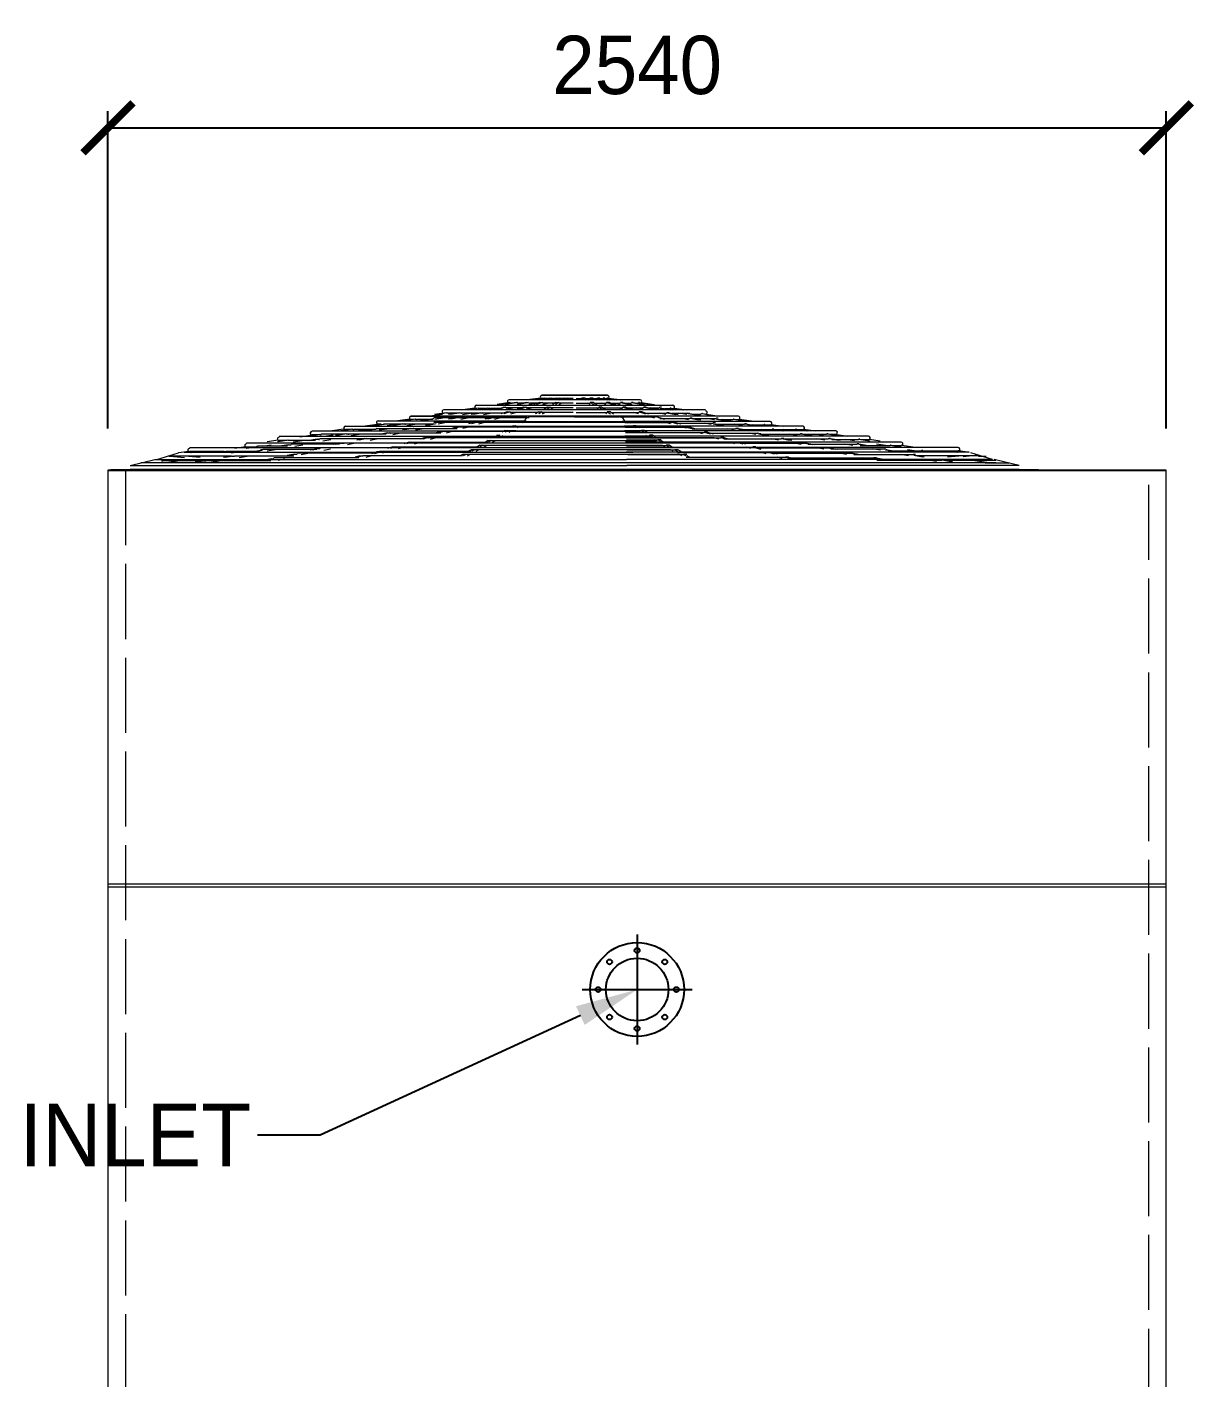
# Model space of a CAD drawing. Header units: millimetres. Extents: x 162203 to 191610, y 41590 to 62385.
# Drawn here: x 177261 to 180062, y 49328 to 52569 of the extents above; entities that cross this region are included whole.
import ezdxf
from ezdxf import colors
from ezdxf.entities.mleader import LeaderData, LeaderLine
from ezdxf.enums import TextEntityAlignment as Align
from ezdxf.math import Vec2, Vec3

# ---------------------------------------------------------------- set-up
doc = ezdxf.new("R2010")
doc.units = ezdxf.units.MM
doc.header["$LTSCALE"] = 30
doc.header["$MEASUREMENT"] = 0
doc.linetypes.add('CENTER', pattern=[2, 1.25, -0.25, 0.25, -0.25])
doc.linetypes.add('DASHED', pattern=[15, 12, -3])
doc.layers.get('0').update_dxf_attribs({"linetype": 'CONTINUOUS'})
doc.layers.get('DEFPOINTS').update_dxf_attribs({"color": 143, "linetype": 'CONTINUOUS'})
for name, color, linetype in [('center', 1, 'CENTER'), ('냉각탑', 4, 'CONTINUOUS'), ('냉각탑_dim', 1, 'CONTINUOUS'), ('냉각탑_text', 3, 'CONTINUOUS')]:
    doc.layers.add(name, color=color, linetype=linetype)
doc.styles.add('HY울릉도L', font='')
doc.styles.get("Standard").update_dxf_attribs({"font": ''})
doc.styles.add('돋움', font='')
doc.styles.get('HY울릉도L').set_extended_font_data('HY울릉도L')
doc.styles.get('Standard').set_extended_font_data('Dotum')
doc.styles.get('돋움').set_extended_font_data('Dotum')
doc.dimstyles.new('성지DIM', dxfattribs={"dimtxt": 3.5, "dimasz": 3, "dimexe": 1, "dimexo": 2.5, "dimgap": 2, "dimtad": 1, "dimdec": 0, "dimzin": 3, "dimdsep": 46, "dimtxsty": 'HY울릉도L', "dimblk": 'ARCHTICK', "dimcen": -2, "dimclrd": 256, "dimclre": 256, "dimclrt": 7, "dimadec": 0, "dimazin": 0, "dimtfac": 1, "dimtdec": 0, "dimtofl": 0, "dimtmove": 0, "dimatfit": 3, "dimfxl": 1, "dimtolj": 1, "dimtzin": 0, "dimlwe": -1, "dimarcsym": 0})

# ---------------------------------------------------------------- blocks, each defined once
blk = doc.blocks.new('_ArchTick')
at = {"color": 0, "linetype": 'ByBlock', "const_width": 0.15}
blk.add_lwpolyline([(-0.5, -0.5), (0.5, 0.5)], dxfattribs=at)
blk = doc.blocks.new('*D47')
at = {"layer": 'DEFPOINTS', "color": 0, "transparency": 16777216}
for p in [(179995.2, 52327.3), (177455.2, 51505.7), (179995.2, 51505.5)]:
    blk.add_point(p, dxfattribs=at)
at = {"layer": '냉각탑_dim', "transparency": 16777216}
for p, q in [((177455.2, 51605.7), (177455.2, 52367.3)), ((179995.2, 51605.5), (179995.2, 52367.3))]:
    blk.add_line(p, q, dxfattribs=at)
at = {"layer": '냉각탑_dim', "lineweight": -2, "transparency": 16777216}
blk.add_line((177455.2, 52327.3), (179995.2, 52327.3), dxfattribs=at)
at = {"layer": '냉각탑_dim', "lineweight": -2, "transparency": 16777216, "xscale": 120, "yscale": 120, "zscale": 120, "rotation": 180}
blk.add_blockref('_ArchTick', (177455.2, 52327.3), dxfattribs=at)
at = {"layer": '냉각탑_dim', "lineweight": -2, "transparency": 16777216, "xscale": 120, "yscale": 120, "zscale": 120}
blk.add_blockref('_ArchTick', (179995.2, 52327.3), dxfattribs=at)
at = {"layer": '냉각탑_dim', "color": 7, "transparency": 16777216, "insert": (178725.2, 52477.3), "char_height": 140, "attachment_point": 5, "style": 'HY울릉도L'}
blk.add_mtext('\\A1;2540', dxfattribs=at)

msp = doc.modelspace()

# ---------------------------------------------------------------- linework, layer by layer
at = {"lineweight": 18, "ltscale": 500}
for p, q in [((177455.2, 51505.7), (177455.2, 47465.7)), ((179995.2, 47465.7), (179995.2, 51505.7)), ((179995.2, 50512.3), (177455.2, 50512.3)), ((179995.2, 50505.3), (177455.2, 50505.3))]:
    msp.add_line(p, q, dxfattribs=at)
at = {"ltscale": 500}
for p, q in [((177455.2, 51505.7), (179995.2, 51505.7)), ((179688.6, 51505.7), (177461.8, 51505.7))]:
    msp.add_line(p, q, dxfattribs=at)
at = {"color": 5, "linetype": 'DASHED', "lineweight": 9, "ltscale": 0.5}
for p, q in [((177497.2, 51505.7), (177497.2, 47465.7)), ((179953.2, 47465.7), (179953.2, 51505.7))]:
    msp.add_line(p, q, dxfattribs=at)
at = {"color": 3}
for centre, radius in [((178725.2, 50259.7), 112.5), ((178725.2, 50353.5), 6), ((178725.2, 50259.7), 75), ((178658.9, 50326), 6), ((178791.5, 50326), 6), ((178631.5, 50259.7), 6), ((178819, 50259.7), 6), ((178658.9, 50193.4), 6), ((178791.5, 50193.4), 6), ((178725.2, 50166), 6)]:
    msp.add_circle(centre, radius, dxfattribs=at)
at = {"layer": 'center', "linetype": 'CENTER', "ltscale": 50}
for p, q in [((178725.2, 50391.7), (178725.2, 50127.7)), ((178593.2, 50259.7), (178857.2, 50259.7))]:
    msp.add_line(p, q, dxfattribs=at)
at = {"layer": '냉각탑', "linetype": 'Continuous', "lineweight": 15}
for p, q in [((178732.4, 51674.5), (178418, 51674.5)), ((178493.7, 51679), (178461.5, 51674.5)), ((178495.5, 51679), (178464.3, 51674.5)), ((178497.5, 51679), (178466.4, 51674.5)), ((178502.7, 51679), (178474.7, 51674.5)), ((178506.6, 51679), (178478.7, 51674.5)), ((178514.8, 51679), (178492, 51674.5)), ((178493.7, 51679), (178493.9, 51678.8)), ((178653.8, 51685.5), (178496.6, 51685.5)), ((178496.6, 51685.5), (178653.8, 51685.5)), ((178520.4, 51679), (178497.6, 51674.5)), ((178531.1, 51679), (178514.9, 51674.5)), ((178537.9, 51679), (178521.7, 51674.5)), ((178526.1, 51677.6), (178522.5, 51677.6)), ((178523.2, 51676.8), (178523.1, 51677.6)), ((178537.7, 51674.5), (178540.1, 51675.1)), ((178547.8, 51677.6), (178539.4, 51677.6)), ((178540.1, 51675.1), (178539.8, 51677.6)), ((178550.3, 51679), (178542, 51674.5)), ((178557.9, 51679), (178549.6, 51674.5)), ((178550.3, 51679), (178557.9, 51679)), ((178557.8, 51674.5), (178559.1, 51675.1)), ((178571.3, 51677.6), (178558.7, 51677.6)), ((178559.1, 51675.1), (178558.9, 51677.6)), ((178579.1, 51677.6), (178591.7, 51677.6)), ((178591.4, 51675.1), (178591.5, 51677.6)), ((178592.6, 51674.5), (178591.4, 51675.1)), ((178592.5, 51679), (178600.9, 51674.5)), ((178600.1, 51679), (178592.5, 51679)), ((178600.1, 51679), (178608.4, 51674.5)), ((178602.7, 51677.6), (178611, 51677.6)), ((178610.3, 51675.1), (178610.6, 51677.6)), ((178612.7, 51674.5), (178610.3, 51675.1)), ((178612.6, 51679), (178628.7, 51674.5)), ((178619.4, 51679), (178635.5, 51674.5)), ((178624.3, 51677.6), (178627.9, 51677.6)), ((178627.2, 51676.8), (178627.3, 51677.6)), ((178630.1, 51679), (178652.9, 51674.5)), ((178635.6, 51679), (178658.4, 51674.5)), ((178643.8, 51679), (178671.8, 51674.5)), ((178647.8, 51679), (178675.7, 51674.5)), ((178652.9, 51679), (178684.1, 51674.5)), ((178654.9, 51679), (178686.1, 51674.5)), ((178656.7, 51679), (178656.5, 51678.8)), ((178656.7, 51679), (178689, 51674.5)), ((178258.2, 51639.6), (178228.3, 51635.4)), ((178268, 51643.6), (178239.1, 51639.4)), ((178270, 51643.6), (178241.1, 51639.4)), ((178889.6, 51650.4), (178260.9, 51650.4)), ((178268, 51643.6), (178270, 51643.6)), ((178292.2, 51642.5), (178272.6, 51642.5)), ((178298.7, 51643.6), (178272.8, 51639.4)), ((178302.6, 51643.6), (178276.7, 51639.4)), ((178298.7, 51643.6), (178302.6, 51643.6)), ((178342.9, 51642.5), (178305, 51642.5)), ((178336.7, 51654.8), (178306, 51650.4)), ((178306.1, 51639.4), (178325.3, 51642.5)), ((178343.8, 51654.8), (178314.2, 51650.4)), ((178345.8, 51654.8), (178316.2, 51650.4)), ((178348.3, 51643.6), (178327.1, 51639.4)), ((178353.8, 51643.6), (178332.7, 51639.4)), ((178811, 51661.4), (178339.5, 51661.4)), ((178366.7, 51654.8), (178340.1, 51650.4)), ((178343.8, 51654.8), (178345.8, 51654.8)), ((178370.6, 51654.8), (178344, 51650.4)), ((178359.5, 51653.6), (178348.5, 51653.6)), ((178409.5, 51642.5), (178355.7, 51642.5)), ((178356.7, 51639.4), (178372.4, 51642.5)), ((178366.7, 51654.8), (178370.6, 51654.8)), ((178372.9, 51650.4), (178392.1, 51653.6)), ((178397.9, 51653.6), (178373, 51653.6)), ((178403.8, 51654.8), (178382.1, 51650.4)), ((178415.2, 51665.9), (178383.7, 51661.4)), ((178409.3, 51656.8), (178387.6, 51652.4)), ((178419.6, 51667.9), (178389.2, 51663.4)), ((178421.6, 51667.9), (178391.3, 51663.4)), ((178413.3, 51645.6), (178398.3, 51641.4)), ((178403.8, 51656.8), (178409.3, 51656.8)), ((178420.1, 51645.6), (178405.1, 51641.4)), ((178434.7, 51667.9), (178407.4, 51663.4)), ((178411.2, 51652.4), (178426.8, 51655.6)), ((178448.4, 51655.6), (178411.3, 51655.6)), ((178438.6, 51667.9), (178411.4, 51663.4)), ((178413.3, 51645.6), (178420.1, 51645.6)), ((178415.2, 51667.9), (178415.9, 51667.3)), ((178419.6, 51667.9), (178421.6, 51667.9)), ((178487.4, 51644.5), (178421.5, 51644.5)), ((178422.1, 51641.4), (178433.2, 51644.5)), ((178426.8, 51666.6), (178424.5, 51666.6)), ((178434.7, 51667.9), (178438.6, 51667.9)), ((178459.3, 51667.9), (178437, 51663.4)), ((178452.5, 51656.8), (178437.2, 51652.4)), ((178452.9, 51666.6), (178441.1, 51666.6)), ((178464.8, 51667.9), (178442.6, 51663.4)), ((178459.3, 51656.8), (178444, 51652.4)), ((178452.5, 51656.8), (178459.3, 51656.8)), ((178459.3, 51667.9), (178464.8, 51667.9)), ((178460.7, 51652.4), (178471.7, 51655.6)), ((178507.5, 51655.6), (178460.8, 51655.6)), ((178465.6, 51663.4), (178481.3, 51666.6)), ((178487.3, 51666.6), (178466.9, 51666.6)), ((178491.8, 51667.9), (178476.1, 51663.4)), ((178489.4, 51645.6), (178481.6, 51641.4)), ((178498.6, 51667.9), (178482.9, 51663.4)), ((178497, 51645.6), (178489.2, 51641.4)), ((178489.4, 51645.6), (178497, 51645.6)), ((178491.8, 51667.9), (178498.6, 51667.9)), ((178571.3, 51644.5), (178497.7, 51644.5)), ((178498, 51641.4), (178503.7, 51644.5)), ((178499.2, 51663.4), (178510.3, 51666.6)), ((178527.6, 51666.6), (178500.1, 51666.6)), ((178509.7, 51656.8), (178501.7, 51652.4)), ((178517.3, 51656.8), (178509.3, 51652.4)), ((178509.7, 51656.8), (178517.3, 51656.8)), ((178517.9, 51652.4), (178523.7, 51655.6)), ((178571.3, 51655.6), (178518, 51655.6)), ((178530, 51667.9), (178521.9, 51663.4)), ((178537.6, 51667.9), (178529.4, 51663.4)), ((178530, 51667.9), (178537.6, 51667.9)), ((178537.9, 51663.4), (178543.6, 51666.6)), ((178571.3, 51666.6), (178538.3, 51666.6)), ((178579.1, 51666.6), (178612.1, 51666.6)), ((178579.1, 51655.6), (178632.4, 51655.6)), ((178579.1, 51644.5), (178652.8, 51644.5)), ((178612.5, 51663.4), (178606.8, 51666.6)), ((178612.8, 51667.9), (178621, 51663.4)), ((178620.4, 51667.9), (178612.8, 51667.9)), ((178620.4, 51667.9), (178628.6, 51663.4)), ((178622.8, 51666.6), (178650.4, 51666.6)), ((178632.5, 51652.4), (178626.7, 51655.6)), ((178633.2, 51656.8), (178641.1, 51652.4)), ((178640.7, 51656.8), (178633.2, 51656.8)), ((178651.2, 51663.4), (178640.2, 51666.6)), ((178640.7, 51656.8), (178648.7, 51652.4)), ((178642.9, 51655.6), (178689.7, 51655.6)), ((178652.4, 51641.4), (178646.7, 51644.5)), ((178651.8, 51667.9), (178667.5, 51663.4)), ((178658.6, 51667.9), (178651.8, 51667.9)), ((178653.5, 51645.6), (178661.2, 51641.4)), ((178661.1, 51645.6), (178653.5, 51645.6)), ((178658.6, 51667.9), (178674.4, 51663.4)), ((178661.1, 51645.6), (178668.8, 51641.4)), ((178663, 51644.5), (178729, 51644.5)), ((178663.2, 51666.6), (178683.5, 51666.6)), ((178684.8, 51663.4), (178669.1, 51666.6)), ((178689.8, 51652.4), (178678.7, 51655.6)), ((178685.6, 51667.9), (178707.8, 51663.4)), ((178691.1, 51667.9), (178685.6, 51667.9)), ((178691.1, 51667.9), (178713.4, 51663.4)), ((178691.1, 51656.8), (178706.4, 51652.4)), ((178697.9, 51656.8), (178691.1, 51656.8)), ((178697.6, 51666.6), (178709.3, 51666.6)), ((178697.9, 51656.8), (178713.2, 51652.4)), ((178702, 51655.6), (178739.1, 51655.6)), ((178711.8, 51667.9), (178739.1, 51663.4)), ((178715.8, 51667.9), (178711.8, 51667.9)), ((178715.8, 51667.9), (178743, 51663.4)), ((178728.3, 51641.4), (178717.2, 51644.5)), ((178723.6, 51666.6), (178726, 51666.6)), ((178739.3, 51652.4), (178723.6, 51655.6)), ((178728.8, 51667.9), (178759.1, 51663.4)), ((178730.8, 51667.9), (178728.8, 51667.9)), ((178730.3, 51645.6), (178745.3, 51641.4)), ((178737.1, 51645.6), (178730.3, 51645.6)), ((178730.8, 51667.9), (178761.2, 51663.4)), ((178735.2, 51667.9), (178734.6, 51667.3)), ((178735.2, 51667.9), (178766.7, 51663.4)), ((178737.1, 51645.6), (178752.1, 51641.4)), ((178740.9, 51642.5), (178794.7, 51642.5)), ((178741.1, 51656.8), (178762.8, 51652.4)), ((178746.7, 51656.8), (178741.1, 51656.8)), ((178746.7, 51656.8), (178768.3, 51652.4)), ((178752.5, 51655.6), (178777.4, 51655.6)), ((178777.6, 51652.4), (178758.4, 51655.6)), ((178793.7, 51639.4), (178778.1, 51642.5)), ((178783.7, 51656.8), (178779.8, 51656.8)), ((178779.8, 51654.8), (178806.4, 51650.4)), ((178783.7, 51654.8), (178810.3, 51650.4)), ((178790.9, 51653.6), (178801.9, 51653.6)), ((178796.6, 51643.6), (178817.8, 51639.4)), ((178802.2, 51643.6), (178823.3, 51639.4)), ((178804.6, 51654.8), (178834.2, 51650.4)), ((178806.6, 51654.8), (178804.6, 51654.8)), ((178806.6, 51654.8), (178836.3, 51650.4)), ((178807.5, 51642.5), (178845.5, 51642.5)), ((178813.7, 51654.8), (178844.4, 51650.4)), ((178844.3, 51639.4), (178825.1, 51642.5)), ((178847.8, 51641.6), (178873.7, 51637.4)), ((178851.7, 51641.6), (178847.8, 51641.6)), ((178851.7, 51641.6), (178877.6, 51637.4)), ((178858.3, 51640.5), (178877.8, 51640.5)), ((178880.4, 51641.6), (178909.3, 51637.4)), ((178882.4, 51641.6), (178880.4, 51641.6)), ((178882.4, 51641.6), (178911.3, 51637.4)), ((178892.2, 51639.6), (178922.1, 51635.4)), ((178025.1, 51611.3), (178706.8, 51611.3)), ((178101.3, 51615.3), (178072.8, 51611.3)), ((178116.4, 51615.3), (178088.9, 51611.3)), ((178118.4, 51615.3), (178090.9, 51611.3)), ((178103.7, 51624.3), (178459.1, 51624.3)), ((178110.5, 51616.5), (178103.7, 51616.5)), ((178116.4, 51617.3), (178118.4, 51617.3)), ((178157.5, 51616.5), (178120.8, 51616.5)), ((178125.1, 51613.3), (178146.5, 51616.5)), ((178162.8, 51617.3), (178138.2, 51613.3)), ((178166.7, 51617.3), (178142.1, 51613.3)), ((178179.7, 51628.5), (178150.5, 51624.3)), ((178162.8, 51617.3), (178166.7, 51617.3)), ((178192.2, 51628.5), (178164, 51624.3)), ((178194.2, 51628.5), (178166, 51624.3)), ((178233, 51616.5), (178168.8, 51616.5)), ((178172.7, 51613.3), (178191.9, 51616.5)), ((178689.9, 51635.4), (178182.3, 51635.4)), ((178182.3, 51635.4), (178460.5, 51635.4)), ((178185.6, 51627.5), (178182.3, 51627.5)), ((178192.2, 51628.5), (178194.2, 51628.5)), ((178224.8, 51627.5), (178196.7, 51627.5)), ((178199.5, 51624.3), (178220.9, 51627.5)), ((178230.7, 51628.5), (178205.5, 51624.3)), ((178234.7, 51628.5), (178209.4, 51624.3)), ((178237.3, 51617.3), (178217.2, 51613.3)), ((178242.9, 51617.3), (178222.7, 51613.3)), ((178230.7, 51628.5), (178234.7, 51628.5)), ((178288, 51631.5), (178236.9, 51631.5)), ((178239.4, 51628.3), (178258.6, 51631.5)), ((178331.8, 51620.5), (178244.6, 51620.5)), ((178247.7, 51617.3), (178263.4, 51620.5)), ((178292.8, 51632.5), (178272.1, 51628.3)), ((178298.3, 51632.5), (178277.7, 51628.3)), ((178295.6, 51610.2), (178281.7, 51606.3)), ((178302.4, 51610.2), (178288.5, 51606.3)), ((178295.6, 51610.2), (178302.4, 51610.2)), ((178370.7, 51631.5), (178300.2, 51631.5)), ((178302.2, 51628.3), (178317.9, 51631.5)), ((178710.1, 51609.4), (178303.6, 51609.4)), ((178306.5, 51606.3), (178317.6, 51609.4)), ((178334.8, 51621.3), (178320.6, 51617.3)), ((178341.6, 51621.3), (178327.4, 51617.3)), ((178334.8, 51621.3), (178341.6, 51621.3)), ((178700, 51620.5), (178342.9, 51620.5)), ((178345.1, 51617.3), (178356.2, 51620.5)), ((178374.1, 51632.5), (178359.5, 51628.3)), ((178380.9, 51632.5), (178366.3, 51628.3)), ((178374.1, 51632.5), (178380.9, 51632.5)), ((178466.3, 51631.5), (178382.2, 51631.5)), ((178383.6, 51628.3), (178394.7, 51631.5)), ((178427.4, 51611.9), (178420.7, 51608.3)), ((178427.4, 51611.9), (178435, 51611.9)), ((178435, 51611.9), (178428.3, 51608.3)), ((178438.2, 51608.3), (178443.9, 51611.4)), ((178447.3, 51622.9), (178440.7, 51619.3)), ((178447.3, 51622.9), (178454.8, 51622.9)), ((178457.5, 51624.3), (178448.3, 51619.3)), ((178695.8, 51621.6), (178452.5, 51621.6)), ((178452.5, 51621.6), (178695.8, 51621.6)), ((178575.2, 51633.6), (178467.7, 51633.6)), ((178575.2, 51633.6), (178682.7, 51633.6)), ((178684.1, 51633.5), (178768.3, 51633.5)), ((179044.7, 51622.3), (178689.4, 51622.3)), ((178968.1, 51635.4), (178689.9, 51635.4)), ((179123.3, 51611.3), (178694, 51611.3)), ((178695.6, 51622.9), (178702.1, 51619.3)), ((178703.1, 51622.9), (178695.6, 51622.9)), ((178695.7, 51620.5), (178807.6, 51620.5)), ((178696.7, 51609.4), (178846.9, 51609.4)), ((178703.1, 51622.9), (178709.7, 51619.3)), ((178712.2, 51608.3), (178706.5, 51611.4)), ((178715.5, 51611.9), (178722.1, 51608.3)), ((178723, 51611.9), (178715.5, 51611.9)), ((178723, 51611.9), (178729.7, 51608.3)), ((178766.8, 51630.3), (178755.7, 51633.5)), ((178769.6, 51634.5), (178784.1, 51630.3)), ((178776.4, 51634.5), (178769.6, 51634.5)), ((178776.4, 51632.5), (178790.9, 51628.3)), ((178779.8, 51629.5), (178850.3, 51629.5)), ((178805.3, 51617.3), (178794.3, 51620.5)), ((178808.8, 51621.3), (178823, 51617.3)), ((178815.6, 51621.3), (178808.8, 51621.3)), ((178815.6, 51621.3), (178829.8, 51617.3)), ((178818.6, 51618.5), (178905.8, 51618.5)), ((178848.2, 51626.3), (178832.5, 51629.5)), ((178843.9, 51606.3), (178832.8, 51609.4)), ((178848, 51608.2), (178861.9, 51604.3)), ((178854.8, 51608.2), (178848, 51608.2)), ((178852.1, 51630.5), (178872.7, 51626.3)), ((178854.8, 51608.2), (178868.7, 51604.3)), ((178857.6, 51630.5), (178878.3, 51626.3)), ((178862.5, 51629.5), (178913.5, 51629.5)), ((178902.7, 51615.3), (178887, 51618.5)), ((178911, 51626.3), (178891.8, 51629.5)), ((178907.6, 51617.3), (178927.7, 51613.3)), ((178913.1, 51617.3), (178933.2, 51613.3)), ((178919.7, 51630.5), (178915.8, 51630.5)), ((178915.8, 51628.5), (178941, 51624.3)), ((178917.4, 51616.5), (178981.6, 51616.5)), ((178919.7, 51628.5), (178944.9, 51624.3)), ((178925.6, 51627.5), (178953.7, 51627.5)), ((178950.9, 51624.3), (178929.5, 51627.5)), ((178958.2, 51628.5), (178956.2, 51628.5)), ((178956.2, 51628.5), (178984.4, 51624.3)), ((178958.2, 51628.5), (178986.4, 51624.3)), ((178977.8, 51613.3), (178958.6, 51616.5)), ((178964.8, 51627.5), (178968.1, 51627.5)), ((178970.7, 51628.5), (178999.9, 51624.3)), ((178983.7, 51617.3), (179008.3, 51613.3)), ((178987.6, 51617.3), (178983.7, 51617.3)), ((178985.6, 51617.3), (179010.3, 51613.3)), ((178990.9, 51614.5), (179027.6, 51614.5)), ((179023.4, 51611.3), (179001.9, 51614.5)), ((179032, 51615.3), (179030, 51615.3)), ((179030, 51615.3), (179057.5, 51611.3)), ((179032, 51615.3), (179059.5, 51611.3)), ((179037.9, 51614.5), (179044.7, 51614.5)), ((179047.2, 51615.3), (179075.6, 51611.3)), ((177863.9, 51577.9), (177837.6, 51574.2)), ((177887.1, 51577.9), (177861.7, 51574.2)), ((177889.1, 51577.9), (177863.7, 51574.2)), ((177865.9, 51587.2), (178760.1, 51587.2)), ((177883.3, 51577.4), (177865.9, 51577.4)), ((177887.1, 51577.9), (177889.1, 51577.9)), ((177953.6, 51577.4), (177891.1, 51577.4)), ((177899.8, 51574.2), (177921.2, 51577.4)), ((177942.4, 51589.1), (177915.3, 51585.2)), ((177957, 51579.9), (177934.2, 51576.2)), ((177962.8, 51591.1), (177936.7, 51587.2)), ((177960.9, 51579.9), (177938.1, 51576.2)), ((177964.9, 51591.1), (177938.8, 51587.2)), ((177944.5, 51600.3), (178736.5, 51600.3)), ((177958.4, 51590.4), (177944.5, 51590.4)), ((177957, 51579.9), (177960.9, 51579.9)), ((178066.1, 51581.4), (177962.7, 51581.4)), ((177962.8, 51591.1), (177964.9, 51591.1)), ((178020.9, 51592.4), (177967, 51592.4)), ((177970.5, 51576.2), (177989.7, 51579.4)), ((177974.2, 51587.2), (177995.6, 51590.4)), ((178020.8, 51604.2), (177993.1, 51600.3)), ((178024.9, 51593.1), (178001.5, 51589.2)), ((178028.8, 51593.1), (178005.5, 51589.2)), ((178040.6, 51604.2), (178013.8, 51600.3)), ((178042.6, 51604.2), (178015.9, 51600.3)), ((178035.4, 51603.4), (178025.1, 51603.4)), ((178123.1, 51592.4), (178032.7, 51592.4)), ((178039.2, 51589.2), (178058.4, 51592.4)), ((178040.6, 51604.2), (178042.6, 51604.2)), ((178090.2, 51603.4), (178044.9, 51603.4)), ((178050.6, 51600.3), (178072, 51603.4)), ((178070.9, 51581.9), (178052.3, 51578.2)), ((178076.4, 51581.9), (178057.8, 51578.2)), ((178094.8, 51604.2), (178070.8, 51600.3)), ((178098.8, 51604.2), (178074.8, 51600.3)), ((178215.2, 51581.4), (178077.9, 51581.4)), ((178084.3, 51578.2), (178099.9, 51581.4)), ((178094.8, 51604.2), (178098.8, 51604.2)), ((178178, 51605.4), (178100.8, 51605.4)), ((178105.9, 51602.3), (178125.1, 51605.4)), ((178126.4, 51595.1), (178107.3, 51591.2)), ((178131.9, 51595.1), (178112.8, 51591.2)), ((178254.1, 51594.4), (178133.4, 51594.4)), ((178138.7, 51591.2), (178154.4, 51594.4)), ((178181.8, 51606.2), (178162.2, 51602.3)), ((178187.4, 51606.2), (178167.8, 51602.3)), ((178292.9, 51605.4), (178189, 51605.4)), ((178193.2, 51602.3), (178208.9, 51605.4)), ((178217.2, 51583.9), (178204, 51580.2)), ((178224, 51583.9), (178210.8, 51580.2)), ((178217.2, 51583.9), (178224, 51583.9)), ((178909.8, 51583.4), (178222, 51583.4)), ((178229.5, 51580.2), (178240.6, 51583.4)), ((178256.4, 51599.1), (178242.9, 51595.2)), ((178263.2, 51599.1), (178249.7, 51595.2)), ((178256.4, 51599.1), (178263.2, 51599.1)), ((178730.1, 51598.4), (178264.3, 51598.4)), ((178268, 51595.2), (178279.1, 51598.4)), ((178367.5, 51576.8), (178360.9, 51573.2)), ((178770, 51576.3), (178366.7, 51576.3)), ((178367.5, 51576.8), (178375.1, 51576.8)), ((178375.1, 51576.8), (178368.5, 51573.2)), ((178378.3, 51573.2), (178384.1, 51576.3)), ((178387.5, 51587.8), (178380.9, 51584.2)), ((178387.5, 51589.8), (178395.1, 51589.8)), ((178395.1, 51589.8), (178388.4, 51586.2)), ((178398.3, 51586.2), (178404, 51589.4)), ((178407.4, 51600.9), (178400.8, 51597.2)), ((178407.4, 51600.9), (178415, 51600.9)), ((178415, 51600.9), (178408.4, 51597.2)), ((178433.8, 51600.4), (178416.3, 51600.4)), ((178418.2, 51597.2), (178424, 51600.4)), ((179201.9, 51600.3), (178694.9, 51600.3)), ((179280.5, 51587.2), (178695.9, 51587.2)), ((178697.6, 51596.4), (178886.1, 51596.4)), ((178698.6, 51583.4), (178925.4, 51583.4)), ((178699.6, 51578.3), (178774.8, 51578.3)), ((178716.6, 51600.4), (178734.1, 51600.4)), ((178732.2, 51597.2), (178726.5, 51600.4)), ((178735.4, 51600.9), (178742, 51597.2)), ((178743, 51600.9), (178735.4, 51600.9)), ((178743, 51600.9), (178749.6, 51597.2)), ((178752.1, 51586.2), (178746.4, 51589.4)), ((178755.3, 51589.8), (178762, 51586.2)), ((178762.9, 51589.8), (178755.3, 51589.8)), ((178762.9, 51589.8), (178769.6, 51586.2)), ((178772.1, 51575.2), (178766.3, 51578.3)), ((178775.3, 51578.8), (178781.9, 51575.2)), ((178782.9, 51578.8), (178775.3, 51578.8)), ((178782.9, 51576.8), (178789.5, 51573.2)), ((178857.5, 51605.4), (178961.4, 51605.4)), ((178882.4, 51593.2), (178871.3, 51596.4)), ((178887.2, 51597.1), (178900.7, 51593.2)), ((178894, 51597.1), (178887.2, 51597.1)), ((178894, 51597.1), (178907.5, 51593.2)), ((178894.4, 51594.4), (179015, 51594.4)), ((178920.9, 51580.2), (178909.8, 51583.4)), ((178926.4, 51583.9), (178939.6, 51580.2)), ((178933.3, 51583.9), (178926.4, 51583.9)), ((178933.2, 51581.4), (179070.5, 51581.4)), ((178933.3, 51583.9), (178946.4, 51580.2)), ((178957.2, 51602.3), (178941.5, 51605.4)), ((178963, 51606.2), (178982.6, 51602.3)), ((178968.6, 51606.2), (178988.2, 51602.3)), ((178970.4, 51603.4), (179047.6, 51603.4)), ((179009.7, 51591.2), (178994, 51594.4)), ((179016.5, 51593.1), (179035.6, 51589.2)), ((179022.1, 51593.1), (179041.2, 51589.2)), ((179042.5, 51600.3), (179023.3, 51603.4)), ((179025.3, 51592.4), (179115.7, 51592.4)), ((179064.2, 51578.2), (179048.5, 51581.4)), ((179049.6, 51604.2), (179073.7, 51600.3)), ((179053.6, 51604.2), (179049.6, 51604.2)), ((179053.6, 51604.2), (179077.6, 51600.3)), ((179058.2, 51603.4), (179103.5, 51603.4)), ((179072, 51581.9), (179090.6, 51578.2)), ((179097.8, 51600.3), (179076.4, 51603.4)), ((179077.5, 51581.9), (179096.1, 51578.2)), ((179080.3, 51581.4), (179183.8, 51581.4)), ((179109.2, 51589.2), (179090, 51592.4)), ((179107.8, 51604.2), (179105.8, 51604.2)), ((179105.8, 51604.2), (179132.6, 51600.3)), ((179107.8, 51604.2), (179134.6, 51600.3)), ((179113, 51603.4), (179123.3, 51603.4)), ((179117.6, 51593.1), (179141, 51589.2)), ((179121.5, 51593.1), (179144.9, 51589.2)), ((179125.5, 51592.4), (179179.4, 51592.4)), ((179125.6, 51604.2), (179153.3, 51600.3)), ((179172.2, 51589.2), (179150.8, 51592.4)), ((179175.9, 51578.2), (179156.7, 51581.4)), ((179183.6, 51593.1), (179181.5, 51593.1)), ((179181.5, 51593.1), (179207.6, 51589.2)), ((179183.6, 51593.1), (179209.7, 51589.2)), ((179189.4, 51581.9), (179185.5, 51581.9)), ((179185.5, 51581.9), (179208.3, 51578.2)), ((179188.1, 51592.4), (179201.9, 51592.4)), ((179189.4, 51581.9), (179212.2, 51578.2)), ((179192.8, 51579.4), (179255.4, 51579.4)), ((179204.1, 51591.1), (179231.1, 51587.2)), ((179246.6, 51576.2), (179225.2, 51579.4)), ((179259.3, 51579.9), (179257.3, 51579.9)), ((179257.3, 51579.9), (179282.7, 51576.2)), ((179259.3, 51579.9), (179284.8, 51576.2)), ((179263.1, 51579.4), (179280.5, 51579.4)), ((179282.5, 51579.9), (179308.8, 51576.2)), ((177572.6, 51531.1), (177624.1, 51547.1)), ((177649.1, 51550.7), (177624.1, 51547.1)), ((177638.2, 51549.1), (178447.6, 51549.1)), ((177650.7, 51560.2), (179008.2, 51560.2)), ((177733.1, 51550.3), (177650.7, 51550.3)), ((177735.6, 51550.7), (177653.5, 51547.1)), ((177737.6, 51550.7), (177655.5, 51547.1)), ((177735.6, 51550.7), (177737.6, 51550.7)), ((177818.9, 51550.3), (177739.2, 51550.3)), ((177750.9, 51547.1), (177772.3, 51550.3)), ((177785.5, 51561.8), (177759.9, 51558.2)), ((177811.3, 51561.8), (177786.6, 51558.2)), ((177787.3, 51571.2), (178978.1, 51571.2)), ((177808.2, 51561.3), (177787.4, 51561.3)), ((177813.4, 51561.8), (177788.6, 51558.2)), ((177821.2, 51552.7), (177799.6, 51549.1)), ((177825.1, 51552.7), (177803.5, 51549.1)), ((177811.3, 51563.8), (177813.4, 51563.8)), ((177886.3, 51563.3), (177815.2, 51563.3)), ((177821.2, 51555.7), (177825.1, 51555.7)), ((177825.3, 51563.2), (177846.8, 51566.3)), ((177956.2, 51555.3), (177826.6, 51555.3)), ((177837, 51552.1), (177856.2, 51555.3)), ((177889.1, 51566.8), (177866.9, 51563.2)), ((177893, 51566.8), (177870.8, 51563.2)), ((177902.6, 51544.5), (177885.4, 51541.1)), ((177889.1, 51566.8), (177893, 51566.8)), ((177908.1, 51544.5), (177891, 51541.1)), ((178011.1, 51568.3), (177894.6, 51568.3)), ((177903.7, 51563.2), (177922.9, 51566.3)), ((178096.6, 51546.3), (177909.2, 51546.3)), ((177918.8, 51543.1), (177934.5, 51546.3)), ((177958, 51557.7), (177940.4, 51554.1)), ((177963.6, 51557.7), (177945.9, 51554.1)), ((178135.5, 51559.3), (177964.7, 51559.3)), ((177973.3, 51554.1), (177989, 51557.3)), ((178013.4, 51570.8), (177995.3, 51567.2)), ((178019, 51570.8), (178000.9, 51567.2)), ((178176.3, 51570.3), (178022.3, 51570.3)), ((178029.8, 51567.2), (178045.4, 51570.3)), ((178099.6, 51548.5), (178087.4, 51545.1)), ((178106.4, 51548.5), (178094.2, 51545.1)), ((178099.6, 51550.5), (178106.4, 51550.5)), ((178326.5, 51550.3), (178107.1, 51550.3)), ((178113.9, 51547.1), (178125, 51550.3)), ((178138.8, 51561.7), (178126.3, 51558.1)), ((178145.6, 51561.7), (178133.1, 51558.1)), ((178138.8, 51561.7), (178145.6, 51561.7)), ((178346.6, 51561.3), (178146.4, 51561.3)), ((178152.4, 51558.1), (178163.5, 51561.3)), ((178178, 51572.8), (178165.1, 51569.2)), ((178184.8, 51572.8), (178172, 51569.2)), ((178178, 51572.8), (178184.8, 51572.8)), ((178366.7, 51572.3), (178185.7, 51572.3)), ((178191, 51569.2), (178202, 51572.3)), ((178306.2, 51543.3), (178300.1, 51540)), ((178826.6, 51543.1), (178305.9, 51543.1)), ((178306.2, 51543.3), (178313.8, 51543.3)), ((178313.8, 51543.3), (178307.7, 51540)), ((178318, 51540), (178323.8, 51543.1)), ((178327, 51554.5), (178320.7, 51551.1)), ((178806.2, 51554.3), (178326.5, 51554.3)), ((178327, 51554.5), (178334.6, 51554.5)), ((178334.6, 51554.5), (178328.3, 51551.1)), ((178338.5, 51551.1), (178344.2, 51554.3)), ((178347.3, 51565.7), (178340.8, 51562.1)), ((178786.3, 51565.3), (178346.6, 51565.3)), ((178347.3, 51565.7), (178354.8, 51565.7)), ((178354.8, 51565.7), (178348.4, 51562.1)), ((178358.4, 51562.1), (178364.1, 51565.3)), ((178447.6, 51549.1), (178714.8, 51549.1)), ((179359.1, 51573.2), (178696.9, 51573.2)), ((179495.7, 51560.2), (178697.8, 51560.2)), ((179522.3, 51549.1), (178698.8, 51549.1)), ((178700.5, 51565.3), (178795.1, 51565.3)), ((178701.5, 51554.3), (178815.5, 51554.3)), ((178702.5, 51543.1), (178836.3, 51543.1)), ((178783.7, 51572.3), (178964.7, 51572.3)), ((178792, 51562.1), (178786.3, 51565.3)), ((178795.6, 51565.7), (178802, 51562.1)), ((178803.2, 51565.7), (178795.6, 51565.7)), ((178803.2, 51565.7), (178809.6, 51562.1)), ((178803.8, 51561.3), (179004, 51561.3)), ((178812, 51551.1), (178806.2, 51554.3)), ((178815.9, 51554.5), (178822.2, 51551.1)), ((178823.5, 51554.5), (178815.9, 51554.5)), ((178822, 51548.3), (179041.3, 51548.3)), ((178823.5, 51554.5), (178829.7, 51551.1)), ((178832.4, 51540), (178826.6, 51543.1)), ((178836.6, 51543.3), (178842.7, 51540)), ((178844.2, 51543.3), (178836.6, 51543.3)), ((178959.5, 51569.2), (178948.4, 51572.3)), ((178965.7, 51572.8), (178978.5, 51569.2)), ((178972.5, 51572.8), (178965.7, 51572.8)), ((178972.1, 51570.3), (179126.1, 51570.3)), ((178972.5, 51572.8), (178985.3, 51569.2)), ((178998, 51558.1), (178986.9, 51561.3)), ((179002.9, 51561.7), (179015.3, 51558.1)), ((179009.7, 51561.7), (179002.9, 51561.7)), ((179009.7, 51559.7), (179022.1, 51556.1)), ((179011, 51559.3), (179181.7, 51559.3)), ((179034.5, 51545.1), (179023.4, 51548.3)), ((179042, 51548.5), (179054.2, 51545.1)), ((179048.8, 51548.5), (179042, 51548.5)), ((179048.8, 51548.5), (179061, 51545.1)), ((179049.8, 51546.3), (179237.2, 51546.3)), ((179118.7, 51567.2), (179103, 51570.3)), ((179127.4, 51570.8), (179145.5, 51567.2)), ((179133, 51570.8), (179151.1, 51567.2)), ((179135.3, 51568.3), (179251.8, 51568.3)), ((179173.1, 51556.1), (179157.5, 51559.3)), ((179182.9, 51559.7), (179200.5, 51556.1)), ((179188.4, 51559.7), (179206.1, 51556.1)), ((179190.2, 51557.3), (179319.9, 51557.3)), ((179227.6, 51543.1), (179211.9, 51546.3)), ((179242.7, 51565.2), (179223.5, 51568.3)), ((179238.3, 51546.5), (179255.5, 51543.1)), ((179243.8, 51546.5), (179261, 51543.1)), ((179245.2, 51543.3), (179387.9, 51543.3)), ((179257.3, 51568.8), (179253.4, 51568.8)), ((179253.4, 51568.8), (179275.6, 51565.2)), ((179257.3, 51568.8), (179279.5, 51565.2)), ((179260.2, 51565.3), (179331.3, 51565.3)), ((179309.4, 51554.1), (179290.2, 51557.3)), ((179321.1, 51565.2), (179299.7, 51568.3)), ((179325.2, 51554.7), (179321.3, 51554.7)), ((179321.3, 51554.7), (179342.9, 51551.1)), ((179325.2, 51554.7), (179346.8, 51551.1)), ((179327.5, 51552.3), (179407.2, 51552.3)), ((179335.1, 51565.8), (179333.1, 51565.8)), ((179333.1, 51565.8), (179357.8, 51562.2)), ((179335.1, 51565.8), (179359.8, 51562.2)), ((179338.2, 51565.3), (179359.1, 51565.3)), ((179376.1, 51540.1), (179356.9, 51543.3)), ((179360.9, 51565.8), (179386.5, 51562.2)), ((179395.5, 51551.1), (179374.1, 51554.3)), ((179393.1, 51543.5), (179389.2, 51543.5)), ((179410.8, 51552.7), (179408.8, 51552.7)), ((179408.8, 51552.7), (179490.9, 51549.1)), ((179410.8, 51552.7), (179493, 51549.1)), ((179413.3, 51552.3), (179495.7, 51552.3)), ((179497.3, 51552.7), (179522.3, 51549.1)), ((179577.8, 51531.1), (179526.3, 51547.1)), ((177508.2, 51517), (177568, 51531.1)), ((177508.2, 51517), (178445.7, 51517)), ((178446.1, 51523.1), (177534.4, 51523.1)), ((177568, 51531.1), (178446.7, 51531.1)), ((177583.8, 51528.3), (177585.8, 51528.3)), ((177683.8, 51528.1), (177587, 51528.1)), ((177600, 51539.3), (177598.9, 51539.3)), ((177601.9, 51539.5), (177599.7, 51539.5)), ((177601.6, 51525), (177623, 51528.1)), ((177601.9, 51539.5), (177603.9, 51539.5)), ((177603.9, 51539.5), (177638.5, 51536.1)), ((177751.6, 51539.3), (177605.3, 51539.3)), ((177676.5, 51536.1), (177639.9, 51539.3)), ((177685, 51528.3), (177664.5, 51525)), ((177688.9, 51528.3), (177668.4, 51525)), ((177685, 51528.3), (177688.9, 51528.3)), ((177845.8, 51528.1), (177690, 51528.1)), ((177703.1, 51525), (177722.3, 51528.1)), ((177753.3, 51539.5), (177732.3, 51536.1)), ((177757.2, 51539.5), (177736.2, 51536.1)), ((177753.3, 51539.5), (177757.2, 51539.5)), ((177901.2, 51539.3), (177758.5, 51539.3)), ((177770.3, 51536.1), (177789.5, 51539.3)), ((177846.7, 51533.3), (177830, 51530)), ((177852.3, 51533.3), (177835.5, 51530)), ((178057.3, 51535.1), (177853.1, 51535.1)), ((177863.8, 51530), (177879.5, 51533.1)), ((178059.9, 51540.1), (178048.1, 51536.8)), ((178066.7, 51540.1), (178054.9, 51536.8)), ((178059.9, 51540.1), (178066.7, 51540.1)), ((178305.9, 51539.9), (178067.3, 51539.9)), ((178074.9, 51536.8), (178086, 51539.9)), ((178445.7, 51517), (178700.7, 51517)), ((178446.7, 51531.1), (178699.8, 51531.1)), ((178700.7, 51523.1), (178446.7, 51523.1)), ((179577.8, 51531.1), (178699.8, 51531.1)), ((179586.4, 51523.1), (178700.7, 51523.1)), ((179642.2, 51517), (178700.7, 51517)), ((178842.5, 51537.1), (179081.1, 51537.1)), ((178844.2, 51541.3), (178850.3, 51538)), ((179073.5, 51534), (179062.4, 51537.1)), ((179081.7, 51537.3), (179093.5, 51534)), ((179088.5, 51537.3), (179081.7, 51537.3)), ((179088.5, 51537.3), (179100.3, 51534)), ((179089.2, 51535.1), (179293.3, 51535.1)), ((179282.6, 51532), (179266.9, 51535.1)), ((179294.1, 51535.3), (179310.9, 51532)), ((179299.7, 51535.3), (179316.5, 51532)), ((179300.6, 51530.1), (179456.5, 51530.1)), ((179389.2, 51541.5), (179410.2, 51538.1)), ((179393.1, 51541.5), (179414.2, 51538.1)), ((179394.8, 51541.3), (179545.1, 51541.3)), ((179443.3, 51527), (179424.1, 51530.1)), ((179461.4, 51530.3), (179457.5, 51530.3)), ((179457.5, 51530.3), (179478, 51527)), ((179461.4, 51530.3), (179482, 51527)), ((179462.6, 51530.1), (179586.4, 51530.1)), ((179469.9, 51538.1), (179506.6, 51541.3)), ((179543.8, 51541.7), (179508, 51538.1)), ((179569.7, 51523.3), (179523.4, 51530.1)), ((179544.6, 51541.5), (179542.5, 51541.5)), ((179544.6, 51539.5), (179563.1, 51539.3)), ((179546.4, 51539.3), (179563.1, 51539.3)), ((179562.7, 51530.3), (179560.6, 51530.3)), ((179560.6, 51523.3), (179617, 51522.9)), ((179562.7, 51523.3), (179616.9, 51522.9)), ((179563.9, 51523.1), (179616, 51523.1)), ((179642.2, 51517), (179582.4, 51531.1)), ((177455.2, 51505.7), (179795.2, 51505.7)), ((177455.2, 51505.7), (179795.2, 51505.7)), ((179795.2, 51505.7), (177455.2, 51505.7)), ((177508.2, 51508.3), (179642.2, 51508.3)), ((177508.2, 51507.7), (179642.2, 51507.7))]:
    msp.add_line(p, q, dxfattribs=at)
at = {"layer": '냉각탑'}
msp.add_line((179548.5, 51505.7), (179795.2, 51505.7), dxfattribs=at)
at = {"layer": '냉각탑', "linetype": 'Continuous', "lineweight": 15, "flags": 128}
for points in [[(178495.5, 51679), (178497.2, 51679), (178497.5, 51679)], [(178497.5, 51679), (178498, 51678.5), (178498.3, 51678.3)], [(178502.7, 51679), (178505.6, 51679), (178506.6, 51679)], [(178514.8, 51679), (178518, 51679), (178520.4, 51679)], [(178531.1, 51679), (178533.2, 51679), (178537.9, 51679)], [(178537.9, 51679), (178538.1, 51678.5), (178538.7, 51677.9), (178539.3, 51677.6), (178539.5, 51677.7)], [(178557.9, 51679), (178558, 51678.5), (178558.3, 51677.9), (178558.7, 51677.6), (178558.7, 51677.7)], [(178592.5, 51679), (178592.4, 51678.5), (178592.1, 51677.9), (178591.7, 51677.6), (178591.7, 51677.7)], [(178612.6, 51679), (178612.3, 51678.5), (178611.7, 51677.9), (178611.1, 51677.6), (178610.9, 51677.7)], [(178619.4, 51679), (178617.2, 51679), (178612.6, 51679)], [(178635.6, 51679), (178632.4, 51679), (178630.1, 51679)], [(178647.8, 51679), (178644.8, 51679), (178643.8, 51679)], [(178652.9, 51679), (178652.4, 51678.5), (178652.1, 51678.3)], [(178654.9, 51679), (178653.2, 51679), (178652.9, 51679)], [(178336.7, 51654.8), (178336.9, 51654.5), (178338, 51653.9)], [(178348.3, 51643.6), (178350, 51643.6), (178353.8, 51643.6)], [(178459.3, 51656.8), (178459.5, 51656.5), (178460, 51655.8), (178460.7, 51655.6), (178460.9, 51655.6)], [(178497, 51645.6), (178497.2, 51645), (178497.5, 51644.6), (178497.7, 51644.6)], [(178498.6, 51667.9), (178499.1, 51667.1), (178499.7, 51666.7), (178500.1, 51666.7)], [(178517.3, 51656.8), (178517.4, 51656.4), (178517.7, 51655.8), (178518, 51655.6), (178518.1, 51655.6)], [(178537.6, 51667.9), (178537.7, 51667.4), (178538, 51666.8), (178538.4, 51666.6)], [(178612.8, 51667.9), (178612.7, 51667.4), (178612.4, 51666.8), (178612, 51666.6)], [(178633.2, 51656.8), (178633, 51656.4), (178632.7, 51655.8), (178632.4, 51655.6), (178632.4, 51655.6)], [(178651.8, 51667.9), (178651.3, 51667.1), (178650.7, 51666.7), (178650.3, 51666.7)], [(178653.5, 51645.6), (178653.2, 51645), (178652.9, 51644.6), (178652.7, 51644.6)], [(178691.1, 51656.8), (178690.9, 51656.5), (178690.4, 51655.8), (178689.7, 51655.6), (178689.6, 51655.6)], [(178802.2, 51643.6), (178800.4, 51643.6), (178796.6, 51643.6)], [(178813.7, 51654.8), (178813.5, 51654.5), (178812.5, 51653.9)], [(178237.3, 51621.3), (178238.8, 51621.3), (178242.9, 51621.3)], [(178292.8, 51632.5), (178294.3, 51632.5), (178298.3, 51632.5)], [(178341.6, 51621.3), (178342, 51620.8), (178342.7, 51620.5), (178343, 51620.5)], [(178380.9, 51632.5), (178381.4, 51631.8), (178382, 51631.5), (178382.3, 51631.6)], [(178435, 51611.9), (178435.1, 51611.6), (178435.5, 51611.4), (178435.5, 51611.5)], [(178715.5, 51611.9), (178715.3, 51611.6), (178715, 51611.4), (178714.9, 51611.5)], [(178769.6, 51634.5), (178769, 51633.8), (178768.4, 51633.5), (178768.2, 51633.6)], [(178808.8, 51621.3), (178808.4, 51620.8), (178807.7, 51620.5), (178807.4, 51620.5)], [(178857.6, 51630.5), (178856.1, 51630.5), (178852.1, 51630.5)], [(178913.1, 51619.3), (178911.6, 51619.3), (178907.6, 51619.3)], [(177960.9, 51579.9), (177961.6, 51579.6), (177962.7, 51579.4), (177962.8, 51579.4)], [(177964.9, 51591.1), (177965.8, 51590.6), (177967, 51590.4), (177967.1, 51590.4)], [(178022.8, 51604.2), (178023.8, 51603.7), (178025.1, 51603.4), (178025.2, 51603.4)], [(178026.9, 51593.1), (178027.9, 51593.1), (178030.8, 51593.1)], [(178070.9, 51581.9), (178072.8, 51581.9), (178076.4, 51581.9)], [(178076.4, 51581.9), (178077.1, 51581.5), (178078, 51581.4)], [(178126.4, 51595.1), (178128.2, 51595.1), (178131.9, 51595.1)], [(178131.9, 51595.1), (178132.5, 51594.6), (178133.5, 51594.4), (178133.6, 51594.4)], [(178181.8, 51606.2), (178184.4, 51606.2), (178187.4, 51606.2)], [(178224, 51583.9), (178224.3, 51583.6), (178224.9, 51583.4), (178225, 51583.4)], [(178263.2, 51599.1), (178263.6, 51598.6), (178264.3, 51598.4), (178264.4, 51598.4)], [(178375.1, 51576.8), (178375.3, 51576.5), (178375.6, 51576.3), (178375.6, 51576.4)], [(178395.1, 51589.8), (178395.2, 51589.6), (178395.6, 51589.4), (178395.6, 51589.4)], [(178415, 51600.9), (178415.2, 51600.6), (178415.5, 51600.4), (178415.5, 51600.4)], [(178735.4, 51600.9), (178735.2, 51600.6), (178734.9, 51600.4), (178734.9, 51600.4)], [(178755.3, 51589.8), (178755.2, 51589.6), (178754.8, 51589.4), (178754.8, 51589.4)], [(178775.3, 51578.8), (178775.1, 51578.5), (178774.8, 51578.3), (178774.8, 51578.4)], [(178887.2, 51597.1), (178886.8, 51596.6), (178886.2, 51596.4), (178886, 51596.4)], [(178926.4, 51583.9), (178926.1, 51583.6), (178925.5, 51583.4), (178925.4, 51583.4)], [(178968.6, 51606.2), (178966, 51606.2), (178963, 51606.2)], [(179016.5, 51595.1), (179015.9, 51594.6), (179015, 51594.4), (179014.8, 51594.4)], [(179022.1, 51593.1), (179020.2, 51593.1), (179016.5, 51593.1)], [(179072, 51581.9), (179071.4, 51581.5), (179070.5, 51581.4)], [(179077.5, 51581.9), (179075.6, 51581.9), (179072, 51581.9)], [(179121.5, 51593.1), (179120.5, 51593.1), (179117.6, 51593.1)], [(179125.6, 51604.2), (179124.6, 51603.7), (179123.3, 51603.4), (179123.3, 51603.4)], [(179181.5, 51593.1), (179180.6, 51592.6), (179179.4, 51592.4), (179179.3, 51592.4)], [(179185.5, 51581.9), (179184.9, 51581.6), (179183.7, 51581.4), (179183.6, 51581.4)], [(177649.1, 51550.7), (177649.5, 51550.5), (177650.7, 51550.3)], [(177737.6, 51550.7), (177738.5, 51550.4), (177739.5, 51550.4)], [(177785.5, 51561.8), (177786.1, 51561.5), (177787.4, 51561.3)], [(177825.1, 51555.7), (177826, 51555.4), (177826.7, 51555.4)], [(177902.6, 51544.5), (177905.1, 51544.5), (177908.1, 51544.5)], [(177908.1, 51544.5), (177908.4, 51544.4), (177909.3, 51544.3)], [(177958, 51557.7), (177960.6, 51557.7), (177963.6, 51557.7)], [(177963.6, 51557.7), (177964.2, 51557.4), (177964.8, 51557.4)], [(178015.4, 51570.8), (178018, 51570.8), (178021, 51570.8)], [(178021, 51570.8), (178021.5, 51570.5), (178022.4, 51570.3), (178022.4, 51570.4)], [(178106.4, 51550.5), (178106.6, 51550.4), (178107.2, 51550.3)], [(178145.6, 51561.7), (178146.1, 51561.4), (178146.5, 51561.4)], [(178184.8, 51572.8), (178185, 51572.6), (178185.7, 51572.3), (178185.8, 51572.4)], [(178313.8, 51543.3), (178314, 51543.2), (178314.2, 51543.2)], [(178334.6, 51554.5), (178334.7, 51554.4), (178335, 51554.3), (178335, 51554.3)], [(178354.8, 51565.7), (178354.9, 51565.6), (178355.2, 51565.3), (178355.3, 51565.4)], [(178795.6, 51565.7), (178795.5, 51565.6), (178795.2, 51565.3), (178795.1, 51565.4)], [(178815.9, 51554.5), (178815.8, 51554.4), (178815.4, 51554.3), (178815.4, 51554.3)], [(178836.6, 51543.3), (178836.4, 51543.2), (178836.3, 51543.2)], [(178965.7, 51572.8), (178965.4, 51572.6), (178964.7, 51572.3), (178964.6, 51572.4)], [(179004.9, 51561.7), (179004.3, 51561.4), (179003.9, 51561.4)], [(179042, 51548.5), (179041.8, 51548.4), (179041.2, 51548.3)], [(179127.4, 51570.8), (179126.9, 51570.5), (179126, 51570.3), (179126, 51570.4)], [(179133, 51570.8), (179130.4, 51570.8), (179127.4, 51570.8)], [(179182.9, 51559.7), (179182.2, 51559.4), (179181.6, 51559.4)], [(179188.4, 51559.7), (179185.8, 51559.7), (179182.9, 51559.7)], [(179238.3, 51546.5), (179238, 51546.4), (179237.1, 51546.3)], [(179243.8, 51546.5), (179241.3, 51546.5), (179238.3, 51546.5)], [(179321.3, 51557.7), (179320.4, 51557.4), (179319.7, 51557.4)], [(179360.9, 51565.8), (179360.3, 51565.5), (179359, 51565.3)], [(179389.2, 51543.5), (179388.8, 51543.4), (179387.8, 51543.3)], [(179408.8, 51552.7), (179407.9, 51552.4), (179407, 51552.4)], [(179497.3, 51552.7), (179496.9, 51552.5), (179495.7, 51552.3)], [(177585.8, 51528.3), (177586.6, 51528.2), (177587, 51528.2)], [(177603.9, 51539.5), (177604.7, 51539.3), (177605.4, 51539.3)], [(177688.9, 51528.3), (177689.4, 51528.2), (177690.1, 51528.2)], [(177757.2, 51539.5), (177757.7, 51539.4), (177758.7, 51539.3)], [(177846.7, 51533.3), (177849.2, 51533.3), (177852.3, 51533.3)], [(177852.3, 51533.3), (177852.5, 51533.3), (177853.3, 51533.2)], [(178066.7, 51540.1), (178067.1, 51540), (178067.4, 51540)], [(179081.7, 51537.3), (179081.4, 51537.2), (179081, 51537.2)], [(179294.1, 51535.3), (179293.9, 51535.3), (179293.1, 51535.2)], [(179299.7, 51535.3), (179297.2, 51535.3), (179294.1, 51535.3)], [(179457.5, 51530.3), (179457, 51530.2), (179456.3, 51530.2)], [(179542.5, 51541.5), (179541.7, 51541.3), (179541, 51541.3)], [(179560.6, 51530.3), (179559.8, 51530.2), (179559.4, 51530.2)]]:
    msp.add_lwpolyline(points, dxfattribs=at)
at = {"layer": '냉각탑', "linetype": 'Continuous', "lineweight": 15}
for centre, radius, start, end in [((178418, 51670.5), 3.93, 90, 222.6344), ((178496.6, 51681.6), 3.93, 90, 220.8067), ((178508.8, 51680.3), 2.53, 209.5953, 263.5179), ((178522.6, 51680.1), 2.43, 205.4412, 269.6636), ((178627.9, 51680.1), 2.43, 270.3364, 334.5588), ((178641.6, 51680.3), 2.53, 276.4821, 330.4047), ((178653.8, 51681.6), 3.93, 319.1933, 90), ((178732.4, 51670.5), 3.93, 317.3656, 90), ((178260.9, 51646.5), 3.93, 90, 226.9197), ((178260.9, 51646.5), 3.91, 226.5784, 270.5926), ((178272.6, 51646.2), 3.6, 224.9457, 274.3361), ((178305, 51645.6), 3.07, 220.9693, 271.714), ((178339.5, 51657.5), 3.93, 90, 224.8074), ((178348.4, 51657.1), 3.49, 222.3777, 275.7695), ((178355.7, 51644.8), 2.26, 212.4741, 273.4022), ((178373, 51656.7), 3.07, 218.3693, 274.0667), ((178411.3, 51657.9), 2.27, 209.6738, 274.3747), ((178421.6, 51646.1), 1.54, 197.8969, 269.0096), ((178424.3, 51670), 3.34, 218.5009, 277.1424), ((178441, 51669.7), 3.01, 216.1667, 271.695), ((178466.8, 51668.8), 2.17, 204.8514, 276.5247), ((178683.6, 51668.8), 2.17, 263.4753, 335.1486), ((178709.4, 51669.7), 3.01, 268.305, 323.8333), ((178726.2, 51670), 3.34, 262.8576, 321.4991), ((178728.9, 51646.1), 1.54, 270.9904, 342.1031), ((178739.1, 51657.9), 2.27, 265.6253, 330.3262), ((178777.4, 51658.7), 3.07, 265.9333, 321.6307), ((178794.7, 51644.8), 2.26, 266.5978, 327.5259), ((178802, 51657.1), 3.49, 264.2305, 317.6223), ((178811, 51657.5), 3.93, 315.1926, 90), ((178845.5, 51645.6), 3.07, 268.286, 319.0307), ((178877.9, 51644.2), 3.6, 265.6639, 315.0543), ((178889.5, 51644.5), 3.91, 269.4074, 313.4216), ((178889.6, 51644.5), 3.93, 313.0803, 90), ((178025.1, 51607.4), 3.93, 90, 233.9296), ((178103.7, 51620.4), 3.93, 90, 231.482), ((178103.3, 51619.5), 3.04, 226.5509, 277.3742), ((178120.7, 51620.1), 3.59, 229.7689, 271.5196), ((178168.5, 51618.9), 2.43, 220.8814, 279.3614), ((178182.3, 51631.4), 3.93, 90, 229.1468), ((178182.2, 51631.2), 3.7, 228.3322, 273.5608), ((178196.6, 51631.1), 3.57, 227.2198, 271.2611), ((178236.8, 51632.5), 2.97, 223.1748, 273.5199), ((178244.6, 51622.7), 2.24, 218.3305, 273.1954), ((178300.2, 51633.8), 2.23, 215.2562, 273.6944), ((178303.6, 51610.8), 1.4, 207.6192, 269.2984), ((178467.7, 51620.5), 13.1, 90, 180.0235), ((178682.7, 51620.5), 13.1, 5, 90), ((178846.8, 51608.8), 1.4, 270.7016, 332.3808), ((178850.3, 51631.8), 2.23, 266.3056, 324.7438), ((178905.8, 51620.7), 2.24, 266.8046, 321.6695), ((178913.6, 51632.5), 2.97, 266.4801, 316.8252), ((178953.8, 51631.1), 3.57, 268.7389, 312.7802), ((178968.2, 51631.2), 3.7, 266.4392, 311.6678), ((178968.1, 51631.4), 3.93, 310.8532, 90), ((178981.9, 51618.9), 2.43, 260.6386, 319.1186), ((179027.7, 51618.1), 3.59, 268.4804, 310.2311), ((179044.7, 51618.4), 3.93, 308.518, 90), ((179045.1, 51617.5), 3.04, 262.6258, 313.4491), ((179123.3, 51607.4), 3.93, 306.0704, 90), ((177865.9, 51581.3), 3.93, 90, 239.2098), ((177865.6, 51580), 2.66, 231.9986, 279.5458), ((177890.7, 51580), 2.59, 231.2351, 282.0738), ((177944.5, 51594.3), 3.93, 90, 236.5), ((177944.2, 51593.4), 2.98, 232.2093, 276.8618), ((178032.4, 51594.6), 2.22, 224.6195, 282.5526), ((178044.5, 51606.1), 2.69, 225.6167, 281.114), ((178100.5, 51607.9), 2.4, 223.9054, 279.8718), ((178189, 51607.7), 2.21, 221.3017, 273.1809), ((178961.4, 51607.7), 2.21, 266.8191, 318.6983), ((179047.9, 51605.9), 2.4, 260.1282, 316.0946), ((179103.9, 51606.1), 2.69, 258.886, 314.3833), ((179116, 51594.6), 2.22, 257.4474, 315.3805), ((179201.9, 51596.3), 3.93, 303.5, 90), ((179202.2, 51595.4), 2.98, 263.1382, 307.7907), ((179255.7, 51582), 2.59, 257.9262, 308.7649), ((179280.9, 51582), 2.66, 260.4542, 308.0014), ((179280.5, 51583.3), 3.93, 300.7902, 90), ((177650.7, 51554.2), 3.93, 90, 245.153), ((177787.3, 51565.3), 3.93, 90, 242.0827), ((177814.8, 51565.7), 2.41, 232.5031, 282.8787), ((177894.3, 51568.3), 1.93, 228.849, 281.7422), ((179252.1, 51570.3), 1.93, 258.2578, 311.151), ((179331.6, 51567.7), 2.41, 257.1213, 307.4969), ((179359.1, 51569.3), 3.93, 297.9173, 90), ((179495.7, 51556.2), 3.93, 294.847, 90)]:
    msp.add_arc(centre, radius, start, end, dxfattribs=at)

# ---------------------------------------------------------------- texts
at = {"layer": '냉각탑_text', "style": '돋움'}
msp.add_text('INLET', height=150, dxfattribs=at).set_placement((177798.9, 49910.4), align=Align.MIDDLE_RIGHT)

# ---------------------------------------------------------------- dimensions: what is measured, and where the dimension line sits
at = {"layer": '냉각탑_dim'}
dim = msp.add_linear_dim(base=(179995.2, 52327.3), p1=(177455.2, 51505.7), p2=(179995.2, 51505.5), dimstyle='성지DIM', override={"dimscale": 40}, dxfattribs=at)
dim.commit()
dim.dimension.update_dxf_attribs({"geometry": '*D47', "text_midpoint": (178725.2, 52477.3)})

# ---------------------------------------------------------------- leaders
ml = msp.add_multileader_mtext('Standard', dxfattribs=at)
ml.set_content('')
ml.set_leader_properties(color=256)
ml.build(insert=Vec2(0, 0))
ml.multileader.update_dxf_attribs({"text_right_attachment_type": 6, "dogleg_length": 5, "arrow_head_size": 150, "scale": 30})
ctx = ml.context
ctx.base_point, ctx.scale, ctx.char_height, ctx.arrow_head_size, ctx.landing_gap_size, ctx.plane_origin = Vec3(177814.1, 49910.4), 30, 5.4, 150, 2.7, Vec3(178414.2, 50634.9)
ctx.right_attachment = 6
notes = []
notes.append((ctx, [(0, (1, 1, 0), (177964.1, 49910.4), (-1, 0), 150, [(0, [(178725.2, 50259.7)], 0, [])])]))
ctx.mtext, ml.multileader.dxf.content_type = None, 0
for ctx, leaders in notes:
    for number, flags, end, landing, length, lines in leaders:
        leader = LeaderData()
        leader.index, (leader.has_last_leader_line, leader.has_dogleg_vector, leader.attachment_direction) = number, flags
        leader.last_leader_point, leader.dogleg_vector, leader.dogleg_length = Vec3(end), Vec3(landing), length
        for number, points, colour, breaks in lines:
            line = LeaderLine()
            line.index, line.vertices, line.color, line.breaks = number, Vec3.list(points), colors.encode_raw_color(colour), breaks
            leader.lines.append(line)
        ctx.leaders.append(leader)

doc.saveas('drawing.dxf')
